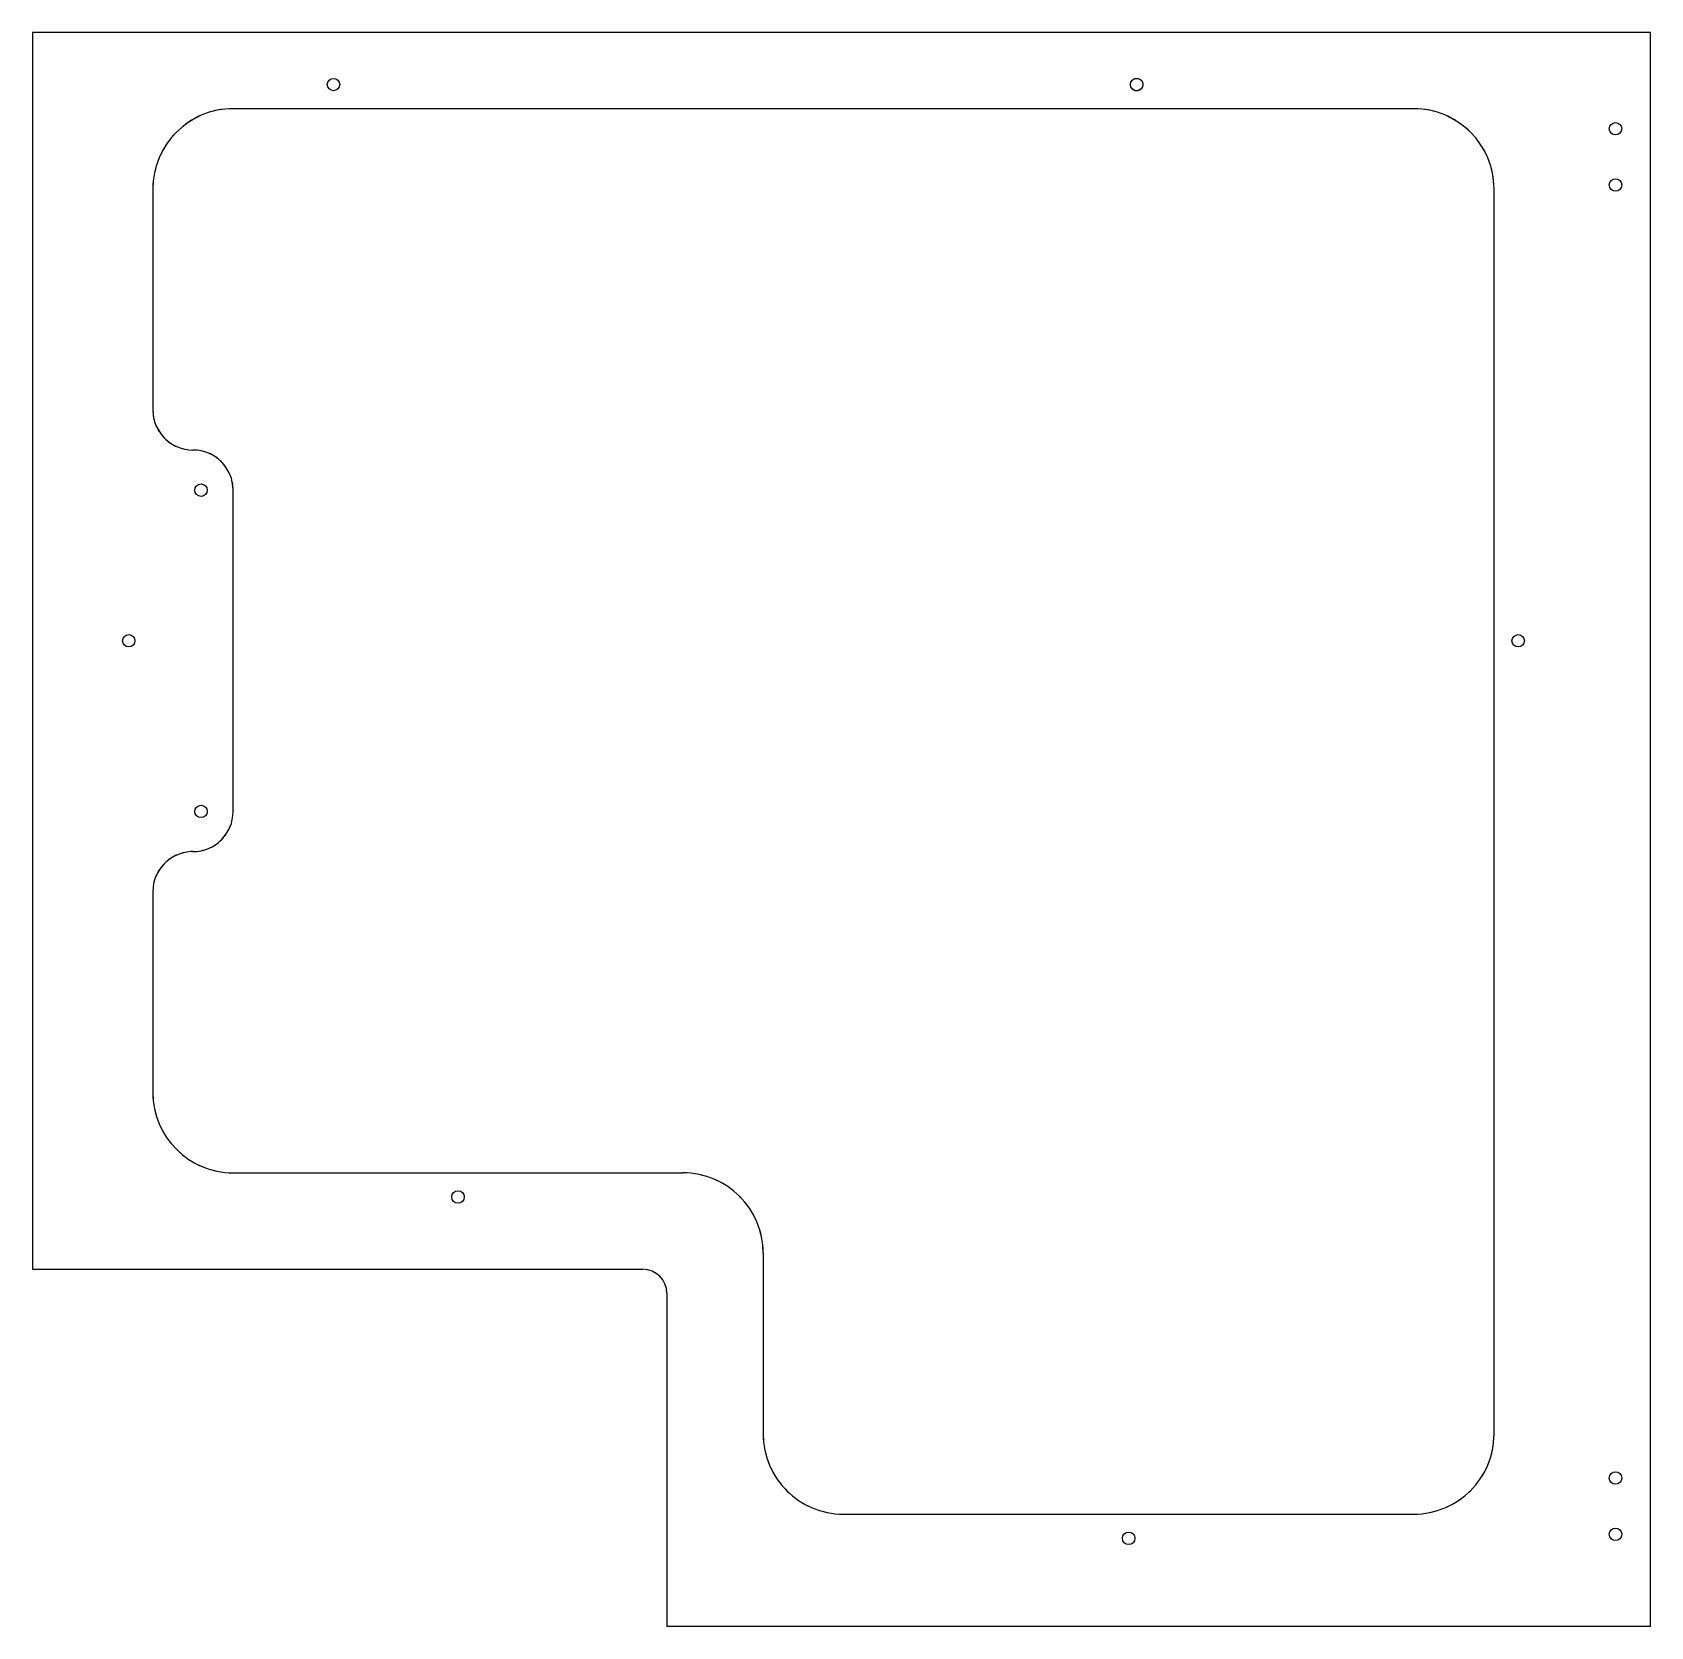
# Model space of a CAD drawing. Header units: millimetres. Extents: x 0 to 403, y -398 to -1.
import ezdxf

# ---------------------------------------------------------------- set-up
doc = ezdxf.new("R2010")
doc.units = ezdxf.units.MM
doc.linetypes.add('CENTERX2', pattern=[20.32, 12.7, -2.54, 2.54, -2.54])

msp = doc.modelspace()

# ---------------------------------------------------------------- linework, layer by layer
at = {"color": 7, "linetype": 'Continuous', "lineweight": 25}
for p, q in [((0, -1), (0, -309)), ((403, -1), (0, -1)), ((403, -398), (403, -1)), ((344, -20), (50, -20)), ((30, -40), (30, -95)), ((364, -350), (364, -40)), ((50, -195), (50, -115)), ((30, -215), (30, -265)), ((50, -285), (162, -285)), ((182, -305), (182, -350)), ((0, -309), (152, -309)), ((158, -315), (158, -398)), ((202, -370), (344, -370)), ((403, -398), (158, -398))]:
    msp.add_line(p, q, dxfattribs=at)
at = {"color": 7, "linetype": 'CENTERX2'}
for p, q in [((344, -20), (50, -20)), ((30, -40), (30, -95)), ((364, -350), (364, -40)), ((50, -195), (50, -115)), ((30, -215), (30, -265)), ((50, -285), (162, -285)), ((182, -305), (182, -350)), ((202, -370), (344, -370))]:
    msp.add_line(p, q, dxfattribs=at)
at = {"color": 7, "linetype": 'Continuous', "lineweight": 25}
for centre in [(75, -14), (275, -14), (394.25, -25), (394.25, -39), (42, -115), (24, -152.5), (370, -152.5), (42, -195), (106, -291), (394.25, -361), (273, -376), (394.25, -375)]:
    msp.add_circle(centre, 1.55, dxfattribs=at)
at = {"color": 7, "linetype": 'CENTERX2'}
msp.add_circle((275, -14), 1.55, dxfattribs=at)
at = {"color": 7, "linetype": 'Continuous'}
for centre in [(35, -119.49), (35, -190.51)]:
    msp.add_circle(centre, 0, dxfattribs=at)
at = {"color": 7, "linetype": 'CENTERX2'}
for centre, radius, start, end in [((50, -40), 20, 90, 180), ((344, -40), 20, 0, 90), ((40, -95), 10, 180, 270), ((40, -115), 10, 0, 90), ((40, -195), 10, 270, 0), ((40, -215), 10, 90, 180), ((50, -265), 20, 180, 270), ((162, -305), 20, 0, 90), ((202, -350), 20, 180, 270), ((344, -350), 20, 270, 0)]:
    msp.add_arc(centre, radius, start, end, dxfattribs=at)
at = {"color": 7, "linetype": 'Continuous', "lineweight": 25}
for centre, radius, start, end in [((50, -40), 20, 90, 180), ((344, -40), 20, 0, 90), ((40, -95), 10, 180, 270), ((40, -115), 10, 0, 90), ((40, -195), 10, 270, 0), ((40, -215), 10, 90, 180), ((50, -265), 20, 180, 270), ((162, -305), 20, 0, 90), ((152, -315), 6, 0, 90), ((202, -350), 20, 180, 270), ((344, -350), 20, 270, 0)]:
    msp.add_arc(centre, radius, start, end, dxfattribs=at)

doc.saveas('drawing.dxf')
